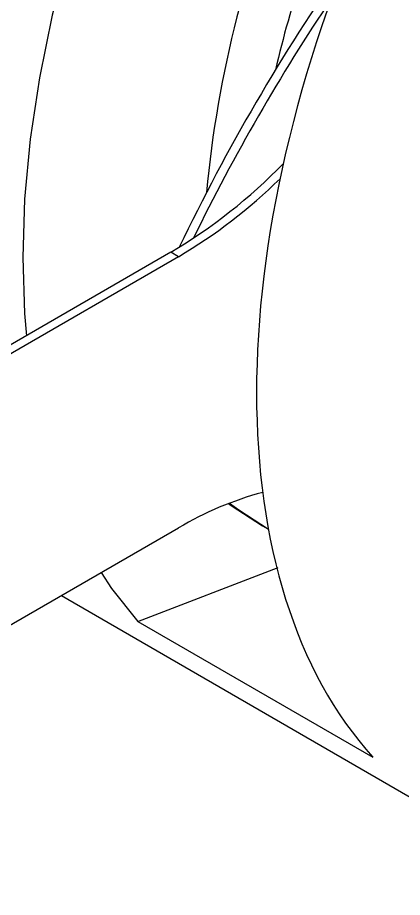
# Model space of a CAD drawing. Extents: x 12.3 to 108.7, y 1.1 to 80.4.
# Drawn here: x 19.526 to 20.593, y 59.548 to 61.984 of the extents above; entities that cross this region are included whole.
import ezdxf

# ---------------------------------------------------------------- set-up
doc = ezdxf.new("R2010")
doc.units = 0
doc.header["$MEASUREMENT"] = 0
doc.layers.add('OBJECT', color=7, linetype='CONTINUOUS')

msp = doc.modelspace()

# ---------------------------------------------------------------- linework, layer by layer
at = {"layer": 'OBJECT'}
for p, q in [((19.9503, 61.3341), (19.4374, 61.0381)), ((19.9715, 61.3219), (19.9503, 61.3341)), ((19.9715, 61.3219), (19.4584, 61.0257)), ((19.4968, 60.2966), (19.9715, 60.5706)), ((20.205, 60.5769), (20.2211, 60.5676)), ((19.8595, 60.3118), (20.2478, 60.4612)), ((19.6471, 60.3834), (24.0111, 57.8641)), ((19.8595, 60.3118), (20.5107, 59.9358))]:
    msp.add_line(p, q, dxfattribs=at)
at = {"layer": 'OBJECT', "flags": 128}
for points in [[(19.8595, 62.6966), (19.7864, 62.5205), (19.7221, 62.3435), (19.6671, 62.1666), (19.6216, 61.991), (19.586, 61.8175), (19.5605, 61.6472), (19.5451, 61.4809), (19.5399, 61.3197), (19.5451, 61.1644), (19.5501, 61.1031)], [(20.1105, 60.6382), (20.1177, 60.633), (20.205, 60.5769)], [(20.1135, 60.6394), (20.1389, 60.6208), (20.2211, 60.5676)], [(19.7572, 60.447), (19.7864, 60.4035), (19.8595, 60.3118)]]:
    msp.add_lwpolyline(points, dxfattribs=at)
at = {"layer": 'OBJECT'}
for centre, radius, start, end in [((23.1478, 61.2121), 3.1118, 156.4925, 174.705), ((25.0247, 58.9244), 5.6022, 145.061, 154.3654), ((25.0547, 58.9072), 5.6123, 146.1011, 153.9376), ((19.19, 62.62), 1.4938, 300.5933, 315.8867), ((19.2226, 62.591), 1.4736, 300.5439, 314.3858), ((20.4499, 59.7628), 0.9389, 105.1024, 120.6357)]:
    msp.add_arc(centre, radius, start, end, dxfattribs=at)
for centre, major_axis, ratio, start_param, end_param in [((21.7308, 62.1653), (1.1004, 1.9396), 0.572321, 1.778295, 2.045225), ((22.0321, 61.9914), (1.3095, 2.2289), 0.582398, 1.760208, 2.960899)]:
    msp.add_ellipse(centre, major_axis=major_axis, ratio=ratio, start_param=start_param, end_param=end_param, dxfattribs=at)

doc.saveas('drawing.dxf')
